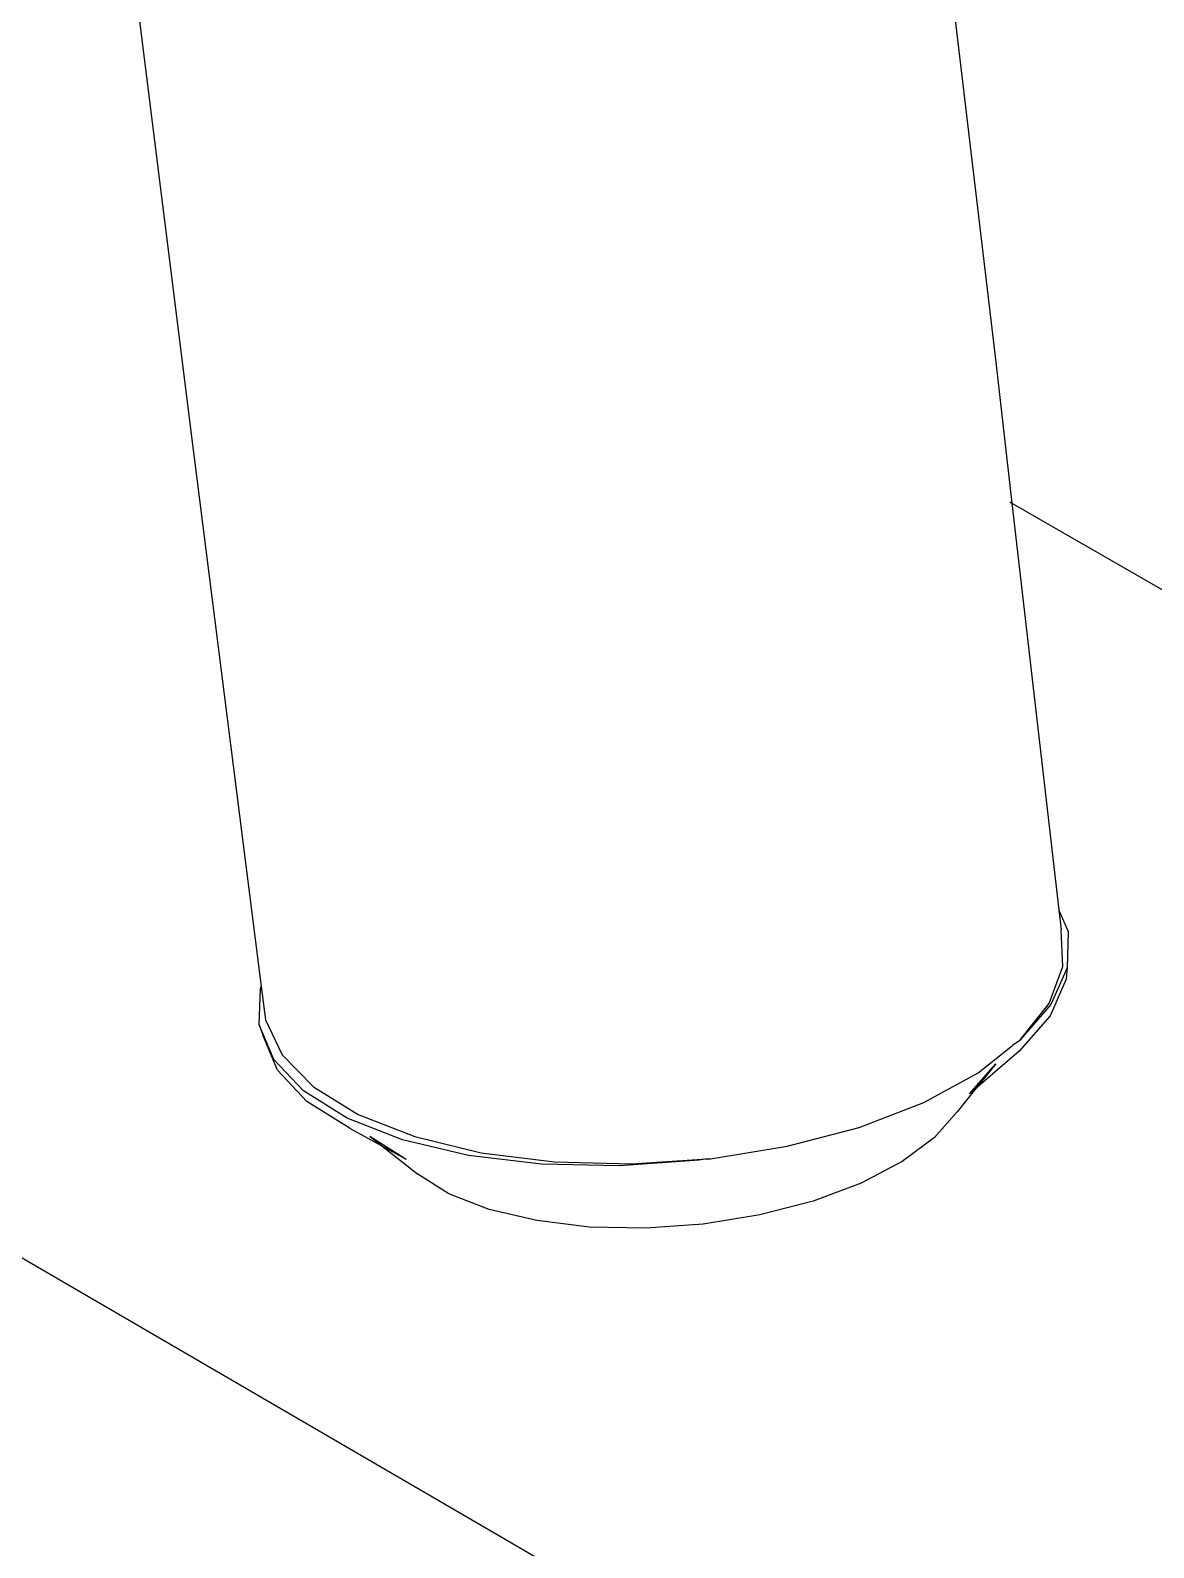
# Model space of a CAD drawing. Header units: millimetres. Extents: x -650 to 3773, y 316 to 2389.
# Drawn here: x 2989.6 to 2997.15, y 1388.63 to 1398.82 of the extents above; entities that cross this region are included whole.
import ezdxf

# ---------------------------------------------------------------- set-up
doc = ezdxf.new("R2010")
doc.units = ezdxf.units.MM

# ---------------------------------------------------------------- blocks, each defined once
blk = doc.blocks.new('A$C727f0937')
for p, q in [((353.002, 632.463), (237.677, 699.537)), ((307.436, 672.357), (307.89, 668.52)), ((302.122, 670.956), (302.501, 667.914)), ((307.89, 668.52), (307.999, 667.573)), ((302.501, 667.914), (302.957, 664.328)), ((307.984, 667.582), (307.999, 667.573)), ((307.999, 667.573), (308.314, 664.843)), ((307.999, 667.573), (314.083, 664.071)), ((308.314, 664.843), (308.315, 664.841)), ((308.315, 664.841), (308.376, 664.698)), ((308.315, 664.841), (308.33, 664.709)), ((308.341, 664.463), (308.33, 664.709)), ((308.376, 664.698), (308.371, 664.454)), ((308.249, 664.214), (308.341, 664.463)), ((308.364, 664.379), (308.255, 664.133)), ((308.371, 664.454), (308.261, 664.208)), ((308.371, 664.454), (308.364, 664.379)), ((302.944, 664.072), (302.951, 664.316)), ((302.951, 664.316), (302.957, 664.328)), ((302.957, 664.328), (302.985, 664.105)), ((308.057, 663.973), (308.249, 664.214)), ((308.261, 664.208), (308.057, 663.973)), ((302.944, 664.072), (302.969, 663.998)), ((303.042, 663.839), (302.944, 664.072)), ((302.985, 664.105), (303.097, 663.87)), ((308.255, 664.133), (308.047, 663.895)), ((303.067, 663.767), (302.969, 663.998)), ((308.052, 663.967), (308.004, 663.932)), ((308.057, 663.973), (308.052, 663.967)), ((303.097, 663.87), (303.308, 663.656)), ((308.047, 663.895), (307.757, 663.644)), ((307.773, 663.749), (308.004, 663.932)), ((303.241, 663.628), (303.042, 663.839)), ((303.264, 663.557), (303.067, 663.767)), ((307.407, 663.549), (307.773, 663.749)), ((307.715, 663.608), (307.891, 663.809)), ((307.891, 663.809), (307.757, 663.644)), ((303.308, 663.656), (303.609, 663.47)), ((303.533, 663.445), (303.241, 663.628)), ((303.554, 663.376), (303.264, 663.557)), ((306.974, 663.383), (307.407, 663.549)), ((307.757, 663.644), (307.631, 663.488)), ((307.757, 663.644), (307.715, 663.608)), ((303.906, 663.299), (303.533, 663.445)), ((303.609, 663.47), (303.989, 663.321)), ((307.631, 663.488), (307.48, 663.315)), ((303.554, 663.376), (303.767, 663.26)), ((306.49, 663.256), (306.974, 663.383)), ((303.686, 663.323), (303.931, 663.17)), ((303.686, 663.323), (303.767, 663.26)), ((303.767, 663.26), (303.931, 663.17)), ((303.767, 663.26), (304.008, 663.07)), ((304.348, 663.194), (303.906, 663.299)), ((303.989, 663.321), (304.434, 663.213)), ((305.974, 663.173), (306.49, 663.256)), ((307.48, 663.315), (307.262, 663.153)), ((304.84, 663.136), (304.348, 663.194)), ((304.434, 663.213), (304.926, 663.151)), ((304.926, 663.151), (305.446, 663.138)), ((305.899, 663.163), (305.364, 663.125)), ((305.446, 663.138), (305.953, 663.172)), ((305.953, 663.172), (305.899, 663.163)), ((305.953, 663.172), (305.974, 663.173)), ((307.262, 663.153), (306.987, 663.009)), ((304.218, 662.938), (304.008, 663.07)), ((305.364, 663.125), (304.84, 663.136)), ((304.488, 662.832), (304.218, 662.938)), ((306.987, 663.009), (306.664, 662.888)), ((304.807, 662.757), (304.488, 662.832)), ((306.664, 662.888), (306.305, 662.795)), ((305.162, 662.714), (304.807, 662.757)), ((305.926, 662.734), (305.54, 662.707)), ((306.305, 662.795), (305.926, 662.734)), ((305.54, 662.707), (305.162, 662.714))]:
    blk.add_line(p, q)

msp = doc.modelspace()

# ---------------------------------------------------------------- block references
msp.add_blockref('A$C727f0937', (2688.198, 728.071))

doc.saveas('drawing.dxf')
